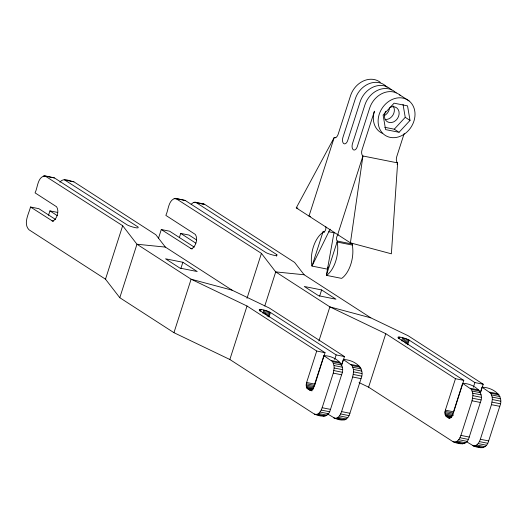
<?xml version="1.0" encoding="UTF-8"?>
<svg xmlns="http://www.w3.org/2000/svg" width="527" height="527" viewBox="0 0 527 527"><rect width="100%" height="100%" fill="white"/><g stroke="black" fill="none" stroke-linecap="round" stroke-linejoin="round"><path stroke-width="0.79" d="M306.174 385.059L306.615 382.49L316.714 351.035L247.025 306.022L191.11 279.205L136.961 244.232L122.672 225.708L44.808 175.807C37.384 177.204 37.779 187.612 35.052 192.856L56.573 206.755C59.419 210.905 57.212 219.12 52.7 221.156L30.507 207.012C28.873 213.797 22.971 223.428 28.978 229.765L105.499 279.185L119.787 297.709L173.943 332.682L229.851 359.5L314.349 414.077C320.943 416.962 328.696 417.852 330.488 409.387L341.601 374.783C346.542 363.505 333.841 355.705 323.888 355.666L313.315 388.294L312.017 390.006L309.883 390.296L306.925 388.195L306.174 385.059L314.5 386.719M315.693 414.551C319.257 414.426 321.101 410.658 322.162 407.727L333.275 373.123L334.144 367.991L334.013 365.547L332.656 361.72L323.888 355.666M327.583 413.952L335.119 418.425C338.683 418.3 340.528 414.532 341.588 411.6L352.701 376.996L353.571 371.864L353.439 369.42L352.082 365.593L343.314 359.539L341.588 364.908M335.119 418.425C342.043 421.139 347.873 421.073 349.915 413.26L361.021 378.656C365.969 367.385 353.268 359.579 343.314 359.539M359.045 382.582L368.604 387.174L453.101 441.745C459.696 444.636 467.442 445.526 469.241 437.054L480.347 402.45C485.295 391.179 472.594 383.373 462.64 383.34L452.541 414.795L451.461 416.949L449.307 418.207C445.539 417.443 444.017 413.484 445.368 410.164L455.466 378.702L385.777 333.696L329.862 306.872L275.713 271.899L261.425 253.382L175.59 198.33C168.166 199.726 168.561 210.135 165.834 215.378L195.326 234.429C198.172 238.579 195.965 246.788 191.453 248.823L161.288 229.535L158.475 238.296M454.445 442.225C458.009 442.094 459.854 438.326 460.914 435.394L472.027 400.79L472.897 395.658L472.765 393.214L471.408 389.387L462.64 383.34M466.336 441.619L473.872 446.099C477.436 445.967 479.28 442.199 480.341 439.268L491.454 404.664L492.323 399.532L492.192 397.088L490.835 393.261L482.067 387.213L480.341 392.582M473.872 446.099C480.795 448.806 486.625 448.747 488.667 440.928L499.774 406.33C504.721 395.052 492.02 387.246 482.067 387.213M404.176 133.522L396.752 156.644A5.033 2.707 -78.7 0 0 397.628 162.902L391.377 253.816L350.415 242.855L362.938 155.985A5.033 2.707 -78.7 0 1 362.062 149.721L374.44 111.19A20.975 17.299 -57.1 0 0 382.207 133.252M342.003 364.243L344.467 356.568L336.14 354.908L270.437 312.471C269.014 311.378 257.512 307.623 259.337 310.258L325.04 352.695L314.626 385.428L306.306 383.768M480.505 392.674L483.219 384.236L474.893 382.576L409.189 340.139C407.766 339.052 396.264 335.291 398.089 337.926L463.793 380.362L453.378 413.096L445.058 411.435M48.524 215.266L49.933 210.886L57.502 212.394M105.499 279.185L122.672 225.708M119.787 297.709L136.961 244.232L165.379 247.097L232.071 290.166L269.343 308.051L344.467 356.568M179.305 237.789L180.715 233.408L189.035 235.068L196.584 239.943M180.886 268.474L182.876 262.268L165.531 258.81L179.885 268.078L197.223 271.537L182.876 262.268M173.943 332.682L191.11 279.205L232.071 290.166M246.992 298.335L261.425 253.382M229.851 359.5L247.025 306.022M276.365 256.227L276.866 254.679L196.354 202.678L195.01 202.203L193.554 202.401L191.156 204.239M259.613 310.93L260.107 309.382M260.608 311.095L261.109 309.54M264.765 306.003L275.713 271.899L304.132 274.765L370.824 317.84L408.096 335.719L483.219 384.236M262.887 313.196L263.882 310.093M264.047 313.453L265.041 310.363M265.055 314.547L266.28 310.719M266.28 315.008L267.525 311.134M267.176 316.272L268.684 311.589M268.203 316.615L269.672 312.043M268.961 317.056L270.437 312.471M325.706 226.452A3.353 1.805 -78.7 0 1 325.311 230.47A3.353 1.805 -78.7 0 1 323.018 231.808L312.017 266.076L327.142 269.093L328.216 266.906M337.688 234.634L362.938 155.985L397.628 162.902L397.127 164.464M319.639 296.148L321.628 289.942L304.283 286.484L318.631 295.746L335.976 299.211L321.628 289.942M338.209 234.805A3.353 1.805 -78.7 0 0 336.542 237.96A3.353 1.805 -78.7 0 0 337.372 241.07L326.365 275.344L341.489 278.361L342.207 278.012A23.491 12.628 -78.7 0 0 352.471 246.05L352.491 244.087A3.353 1.805 -78.7 0 1 351.832 243.151M318.914 340.976L329.862 306.872L370.824 317.84M334.658 359.513L336.14 354.908M368.604 387.174L385.777 333.696M398.366 338.604L398.86 337.049M399.361 338.762L399.861 337.214M401.64 340.87L402.635 337.767M402.799 341.134L403.794 338.038M404.038 341.489L405.032 338.387M405.032 342.682L406.277 338.808M405.942 343.907L407.437 339.256M407.18 343.591L408.425 339.711M407.694 344.79L409.189 340.139M473.411 387.18L474.893 382.576M330.231 229.192A5.033 2.707 -78.7 0 0 328.815 231.748L312.017 266.076L311.734 265.081A23.491 12.628 -78.7 0 1 321.997 233.112L322.715 232.763M350.415 242.855L296.266 207.875L334.243 137.455A5.033 2.707 -78.7 0 0 338.15 134.28L350.521 95.743A20.975 17.299 -57.1 0 1 380.336 82.357M384.769 127.303L394.268 129.201L405.237 117.33L403.03 104.392M399.051 132.29L410.019 120.419L407.536 105.868L394.077 103.18L383.103 115.051L385.593 129.602L399.051 132.29L394.268 129.201M59.913 182.204C63.181 177.335 69.478 181.018 73.899 181.822L155.854 234.752L165.379 247.097M71.099 181.538L72.555 181.341M201.881 204.061L203.336 203.863L204.68 204.338L294.606 262.42L304.132 274.765M296.266 207.875L297.893 208.04M335.857 137.778L334.243 137.455L308.993 216.096L310.607 216.419M175.59 198.33L185.254 200.464L265.766 252.466C267.182 253.559 278.691 257.314 276.866 254.679M195.01 202.203L203.336 203.863M176.927 198.804L185.254 200.464M196.354 202.678L204.68 204.338M174.127 198.527L176.4 198.982M193.554 202.401L195.069 202.704M328.815 231.748L334.388 232.862M44.808 175.807L54.472 177.942L127.014 224.792C128.436 225.885 139.938 229.647 138.114 227.005L64.228 179.681M46.145 176.281L54.472 177.942M65.572 180.162L73.899 181.822M43.352 176.005L44.861 176.308M323.018 231.808L324.612 232.124M337.372 241.07L352.491 244.087M352.188 245.048L337.063 242.031L337.346 243.033A23.491 12.628 -78.7 0 1 327.083 274.995L326.365 275.344L333.598 234.838A5.033 2.707 -78.7 0 0 334.032 232.269M161.288 229.535L169.615 231.195L194.305 247.143M30.507 207.012L38.833 208.672L55.645 219.535M52.028 220.912L53.543 221.215M190.781 248.586L192.296 248.889M316.714 351.035L325.04 352.695M455.466 378.702L463.793 380.362M331.523 360.593L339.843 362.253M350.949 364.467L359.269 366.127M470.275 388.267L478.595 389.927M489.695 392.141L498.022 393.801M332.656 361.72L340.982 363.38M352.082 365.593L360.409 367.253M471.408 389.387L479.735 391.047M490.835 393.261L499.155 394.921M333.505 363.406L341.832 365.066M352.932 367.279L361.258 368.94M472.258 391.074L480.584 392.734M491.684 394.947L500.011 396.607M334.013 365.547L342.339 367.207M353.439 369.42L361.766 371.08M472.765 393.214L481.092 394.875M492.192 397.088L500.518 398.748M334.144 367.991L342.471 369.651M353.571 371.864L361.897 373.524M472.897 395.658L481.223 397.318M492.323 399.532L500.65 401.192M333.894 370.573L342.221 372.233M353.321 374.447L361.647 376.107M472.647 398.247L480.973 399.907M492.073 402.121L500.4 403.781M333.275 373.123L341.601 374.783M352.701 376.996L361.021 378.656M472.027 400.79L480.347 402.45M491.454 404.664L499.774 406.33M306.615 382.49L314.942 384.15M445.368 410.164L453.688 411.824M444.926 412.727L453.253 414.387M306.24 386.278L313.809 387.786M444.992 413.952L453.319 415.612M306.497 387.352L313.308 388.709M445.249 415.019L452.061 416.376M306.925 388.195L312.979 389.4M445.677 415.862L451.731 417.074M307.491 388.755L312.788 389.809M446.244 416.422L451.54 417.483M309.883 390.296L311.398 390.599M448.635 417.97L450.15 418.273M310.555 390.54L312.063 390.836M322.162 407.727L330.488 409.387M341.588 411.6L349.915 413.26M460.914 435.394L469.241 437.054M480.341 439.268L488.667 440.928M321.213 410.065L329.54 411.725M340.64 413.939L348.966 415.599M459.966 437.733L468.292 439.393M479.392 441.606L487.719 443.266M320.008 412.028L328.334 413.688M339.434 415.902L347.761 417.568M458.76 439.702L467.087 441.362M478.187 443.576L486.507 445.236M318.618 413.497L326.944 415.157M338.044 417.371L346.371 419.031M457.37 441.165L465.697 442.825M476.797 445.038L485.123 446.698M317.149 414.354L325.475 416.014M336.575 418.227L344.895 419.887M455.901 442.028L464.228 443.688M475.328 445.901L483.648 447.561M314.349 414.077L320.403 415.283M333.775 417.951L342.102 419.611M453.101 441.745L460.67 443.253M472.528 445.618L476.309 446.376M477.824 446.679L482.192 447.759M461.428 443.405L462.772 443.886M322.676 415.737L324.019 416.211M399.466 94.715L409.031 100.894A20.975 17.299 -57.1 0 1 402.114 135.439A20.975 17.299 -57.1 0 1 378.544 116.875A20.975 17.299 -57.1 0 1 409.031 100.894M405.237 117.33L410.019 120.419M180.715 233.408L195.8 243.158M49.933 210.886L57.331 215.668M393.043 105.907A8.392 6.917 -57.1 0 1 393.043 114.932A8.392 6.917 -57.1 0 1 385.085 119.51M390.5 107.146A8.392 6.917 -57.1 0 1 399.137 113.944A8.392 6.917 -57.1 0 1 389.255 122.508A8.392 6.917 -57.1 0 1 385.731 111.276M387.095 87.337A20.975 17.299 -57.1 0 0 369.684 83.444A20.975 17.299 -57.1 0 0 355.303 98.832L342.932 137.369A5.033 2.707 -78.7 0 0 343.808 143.634A5.033 2.707 -78.7 0 0 347.715 140.459L360.086 101.922A20.975 17.299 -57.1 0 1 391.416 89.913M396.199 93.002A20.975 17.299 -57.1 0 0 364.868 105.011L352.497 143.548A5.033 2.707 -78.7 0 0 353.373 149.806A5.033 2.707 -78.7 0 0 357.28 146.638L369.658 108.101A20.975 17.299 -57.1 0 1 400.494 95.611M389.572 107.771A8.392 6.917 -57.1 0 1 384.124 115.703"/></g></svg>
